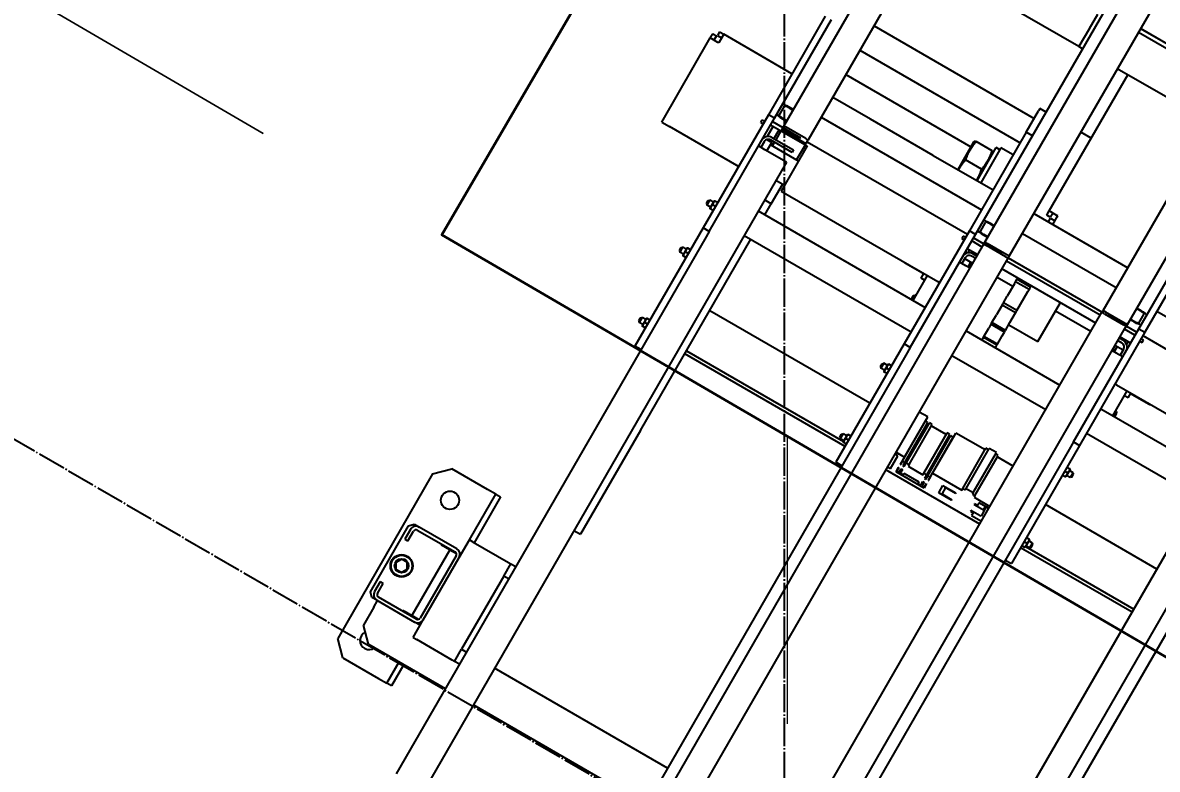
# Model space of a CAD drawing. Header units: millimetres. Extents: x -383313 to -161684, y -117025 to 99224.
# Drawn here: x -355555 to -354749, y -15055 to -14524 of the extents above; entities that cross this region are included whole.
import ezdxf

# ---------------------------------------------------------------- set-up
doc = ezdxf.new("R2010")
doc.units = ezdxf.units.MM
doc.header["$MEASUREMENT"] = 0
doc.linetypes.add('PS-GOST2.303 5', pattern=[24, 20, -1.5, 1, -1.5])
doc.layers.get('Defpoints').update_dxf_attribs({"color": 31})
for name, color, linetype in [('001__КОНСТРУКТИВ__размеры внутр.', 7, 'Continuous'), ('PDF_Geometry', 7, 'Continuous'), ('PS_Оси', 5, 'PS-GOST2.303 5'), ('PV-B8D', 7, 'Continuous')]:
    doc.layers.add(name, color=color, linetype=linetype)
doc.styles.add('PSTUDIO', font='arial.ttf')
doc.dimstyles.new('PS_TICK', dxfattribs={"dimscale": 100, "dimtxt": 2.5, "dimasz": 1, "dimexe": 2, "dimexo": 2, "dimgap": 1, "dimtad": 1, "dimdec": 0, "dimzin": 0, "dimdsep": 46, "dimtxsty": 'PSTUDIO', "dimblk": 'ARCHTICK', "dimcen": 2, "dimdle": 1.5, "dimse1": 1, "dimse2": 1, "dimadec": 0, "dimazin": 0, "dimtfac": 1, "dimtdec": 0, "dimtix": 1, "dimtmove": 1, "dimatfit": 3, "dimldrblk": 'ARCHTICK', "dimfxl": 1, "dimtolj": 1, "dimtzin": 0, "dimarcsym": 0})

# ---------------------------------------------------------------- blocks, each defined once
blk = doc.blocks.new('_ArchTick')
at = {"color": 0, "linetype": 'ByBlock', "const_width": 0.15}
blk.add_lwpolyline([(-0.5, -0.5), (0.5, 0.5)], dxfattribs=at)
blk = doc.blocks.new('*D264')
at = {"layer": '001__КОНСТРУКТИВ__размеры внутр.', "color": 0, "lineweight": -2, "ltscale": 100, "transparency": 16777216}
blk.add_arc((-340355.05, -23582.1), 2419.22, 151.49301, 180, dxfattribs=at)
at = {"layer": 'Defpoints', "color": 0, "ltscale": 100, "transparency": 16777216}
for p in [(-360678.78, -12544), (-342718.67, -22298.38), (-342642.4, -22794.29), (-343474.23, -23582.1), (-340514.06, -23582.1)]:
    blk.add_point(p, dxfattribs=at)
at = {"layer": '001__КОНСТРУКТИВ__размеры внутр.', "color": 0, "lineweight": -2, "ltscale": 100, "transparency": 16777216, "xscale": 100, "yscale": 100, "zscale": 100}
for p, rotation in [((-342480.96, -22427.49), 61.49301017023286), ((-342774.27, -23582.1), 269.9999999999997)]:
    blk.add_blockref('_ArchTick', p, dxfattribs=dict(at, rotation=rotation))
at = {"layer": '001__КОНСТРУКТИВ__размеры внутр.', "color": 0, "lineweight": 0, "ltscale": 100, "transparency": 16777216, "insert": (-342920.43, -22930.41), "char_height": 250, "attachment_point": 5, "rotation": 75.74651, "style": 'PSTUDIO'}
blk.add_mtext('\\A1;29°', dxfattribs=at)
blk = doc.blocks.new('*D276')
at = {"layer": '001__КОНСТРУКТИВ__размеры внутр.', "color": 0, "lineweight": -2, "ltscale": 100, "transparency": 16777216}
blk.add_line((-349966.1, -1951.2), (-357994.8, -15739.43), dxfattribs=at)
at = {"layer": 'Defpoints', "color": 0, "ltscale": 100, "transparency": 16777216}
for p in [(-349288.38, -2519.4), (-357919.32, -15609.8), (-357166.13, -16048.38)]:
    blk.add_point(p, dxfattribs=at)
at = {"layer": '001__КОНСТРУКТИВ__размеры внутр.', "color": 0, "lineweight": -2, "ltscale": 100, "transparency": 16777216, "xscale": 100, "yscale": 100, "zscale": 100}
for p, rotation in [((-350041.58, -2080.82), 59.78831573303923), ((-357919.32, -15609.8), 239.7883157330392)]:
    blk.add_blockref('_ArchTick', p, dxfattribs=dict(at, rotation=rotation))
at = {"layer": '001__КОНСТРУКТИВ__размеры внутр.', "color": 0, "ltscale": 100, "transparency": 16777216, "insert": (-354177.17, -8730.76), "char_height": 250, "attachment_point": 5, "rotation": 59.78832, "style": 'PSTUDIO'}
blk.add_mtext('\\A1;15655', dxfattribs=at)
blk = doc.blocks.new('A$Cf5759c35')
at = {"layer": 'PDF_Geometry', "color": 8, "lineweight": 35}
blk.add_lwpolyline([(4212, 5317.07), (7670.63, 3302), (6663.1, 1574.8), (3204.46, 3589.87)], close=True, dxfattribs=at)
at = {"layer": 'PDF_Geometry', "color": 8, "lineweight": 13}
blk.add_lwpolyline([(2213.86, 4165.6), (3077.46, 3661.83)], close=True, dxfattribs=at)
blk.add_lwpolyline([(3450, 3445.93), (3450, 3242.73)], dxfattribs=at)
blk = doc.blocks.new('*U203')
at = {"layer": 'PV-B8D'}
for p, q in [((1511.48, 2278.97), (1521.48, 2288.97)), ((1656.48, 2288.97), (1521.48, 2288.97)), ((1558.98, 2282.47), (1561.98, 2285.47)), ((1558.98, 2278.47), (1558.98, 2282.47)), ((1561.98, 2285.47), (1615.98, 2285.47)), ((1571.48, 2282.97), (1563.48, 2282.97)), ((1571.48, 2280.47), (1571.48, 2282.97)), ((1614.48, 2282.97), (1606.48, 2282.97)), ((1606.48, 2282.97), (1606.48, 2280.47)), ((1615.98, 2285.47), (1618.98, 2282.47)), ((1618.98, 2282.47), (1618.98, 2278.47)), ((1656.48, 2288.97), (1666.48, 2278.97)), ((1511.48, 2278.97), (1511.48, 2249.67)), ((1528.98, 2267.97), (1538.98, 2277.97)), ((1553.68, 2277.97), (1538.98, 2277.97)), ((1553.68, 2277.97), (1558.98, 2277.97)), ((1558.98, 2278.47), (1558.98, 2247.47)), ((1561.48, 2247.47), (1561.48, 2278.47)), ((1563.48, 2280.47), (1571.48, 2280.47)), ((1606.48, 2280.47), (1614.48, 2280.47)), ((1616.48, 2278.47), (1616.48, 2247.47)), ((1618.98, 2247.47), (1618.98, 2278.47)), ((1666.48, 2249.67), (1666.48, 2278.97)), ((1528.98, 2267.97), (1528.98, 2204.97)), ((1954.34, 2272.97), (2023.34, 2272.97)), ((1954.34, 2272.97), (1954.34, 2266.67)), ((1954.34, 2211.27), (1954.34, 2266.67)), ((2026.84, 2272.97), (2023.34, 2272.97)), ((2023.34, 2266.67), (2023.34, 2272.97)), ((2026.84, 2269.97), (2023.34, 2269.97)), ((2023.34, 2265.97), (2023.34, 2266.67)), ((2024.04, 2265.97), (2023.34, 2265.97)), ((2030.34, 2265.97), (2024.04, 2265.97)), ((2026.84, 2272.97), (2026.84, 2269.97)), ((2030.34, 2269.47), (2027.34, 2269.47)), ((2027.34, 2269.47), (2027.34, 2265.97)), ((2030.34, 2269.47), (2030.34, 2265.97)), ((2030.34, 2234.54), (2030.34, 2265.97)), ((1561.98, 2258.47), (1561.48, 2258.47)), ((1561.98, 2258.17), (1561.98, 2258.47)), ((1561.98, 2258.17), (1561.98, 2251.47)), ((1615.98, 2258.47), (1615.98, 2258.17)), ((1616.48, 2258.47), (1615.98, 2258.47)), ((1615.98, 2251.47), (1615.98, 2258.17)), ((1615.98, 2251.47), (1561.98, 2251.47)), ((1561.98, 2246.15), (1561.98, 2251.47)), ((1615.98, 2251.47), (1615.98, 2246.15)), ((1511.48, 2249.67), (1511.48, 2242.97)), ((1511.48, 2238.97), (1511.48, 2242.97)), ((1511.48, 2242.97), (1528.98, 2242.97)), ((1548.98, 2242.97), (1548.98, 2239.84)), ((1548.98, 2242.97), (1563.48, 2242.97)), ((1558.98, 2242.97), (1558.98, 2247.47)), ((1614.48, 2245.47), (1563.48, 2245.47)), ((1563.48, 2242.97), (1614.48, 2242.97)), ((1614.48, 2242.97), (1628.98, 2242.97)), ((1628.98, 2239.84), (1628.98, 2242.97)), ((1628.98, 2242.97), (1666.48, 2242.97)), ((1666.48, 2242.97), (1666.48, 2249.67)), ((1666.48, 2242.97), (1666.48, 2238.97)), ((1528.98, 2238.97), (1511.48, 2238.97)), ((1548.98, 2210.93), (1548.98, 2239.84)), ((1628.98, 2239.84), (1628.98, 2210.93)), ((1666.48, 2238.97), (1628.98, 2238.97)), ((2030.34, 2209.97), (2030.34, 2234.54)), ((1548.98, 2208.97), (1548.98, 2210.93)), ((1628.98, 2210.93), (1628.98, 2208.97)), ((1903.98, 2209.97), (1806.98, 2209.97)), ((1806.98, 2204.97), (1806.98, 2209.97)), ((1822.14, 2212.67), (1821.9, 2212.53)), ((1821.9, 2209.97), (1821.9, 2212.24)), ((1828.06, 2212.67), (1822.14, 2212.67)), ((1823.9, 2216.47), (1823.1, 2215.67)), ((1827.1, 2215.67), (1823.1, 2215.67)), ((1823.1, 2212.67), (1823.1, 2215.67)), ((1823.9, 2216.47), (1826.3, 2216.47)), ((1825.1, 2209.97), (1825.1, 2212.24)), ((1826.3, 2216.47), (1827.1, 2215.67)), ((1827.1, 2212.67), (1827.1, 2215.67)), ((1828.06, 2212.67), (1828.3, 2212.53)), ((1828.3, 2209.97), (1828.3, 2212.24)), ((1879.89, 2212.67), (1879.65, 2212.53)), ((1879.65, 2209.97), (1879.65, 2212.24)), ((1885.81, 2212.67), (1879.89, 2212.67)), ((1881.65, 2216.47), (1880.85, 2215.67)), ((1884.85, 2215.67), (1880.85, 2215.67)), ((1880.85, 2212.67), (1880.85, 2215.67)), ((1881.65, 2216.47), (1884.05, 2216.47)), ((1882.85, 2209.97), (1882.85, 2212.24)), ((1884.05, 2216.47), (1884.85, 2215.67)), ((1884.85, 2212.67), (1884.85, 2215.67)), ((1885.81, 2212.67), (1886.05, 2212.53)), ((1886.05, 2209.97), (1886.05, 2212.24)), ((1996.76, 2209.97), (1903.98, 2209.97)), ((1903.98, 2204.97), (1903.98, 2209.97)), ((1918.47, 2212.67), (1918.23, 2212.53)), ((1918.23, 2209.97), (1918.23, 2212.24)), ((1924.39, 2212.67), (1918.47, 2212.67)), ((1920.23, 2216.47), (1919.43, 2215.67)), ((1923.43, 2215.67), (1919.43, 2215.67)), ((1919.43, 2212.67), (1919.43, 2215.67)), ((1920.23, 2216.47), (1922.63, 2216.47)), ((1921.43, 2209.97), (1921.43, 2212.24)), ((1922.63, 2216.47), (1923.43, 2215.67)), ((1923.43, 2212.67), (1923.43, 2215.67)), ((1924.39, 2212.67), (1924.63, 2212.53)), ((1924.63, 2209.97), (1924.63, 2212.24)), ((1954.34, 2209.97), (1954.34, 2211.27)), ((1989.34, 2211.97), (1991.34, 2211.97)), ((1989.34, 2211.97), (1989.34, 2211.27)), ((1989.34, 2211.27), (1989.34, 2209.97)), ((1991.34, 2211.97), (1991.34, 2209.97)), ((2077.65, 2209.97), (1996.76, 2209.97)), ((1996.76, 2204.97), (1996.76, 2209.97)), ((1897.68, 2204.97), (1458.98, 2204.97)), ((1548.98, 2204.97), (1548.98, 2208.97)), ((1548.98, 2208.97), (1558.98, 2208.97)), ((1618.98, 2208.97), (1558.98, 2208.97)), ((1558.98, 2208.97), (1558.98, 2204.97)), ((1618.98, 2208.97), (1628.98, 2208.97)), ((1618.98, 2204.97), (1618.98, 2208.97)), ((1628.98, 2208.97), (1628.98, 2204.97)), ((1903.98, 2204.97), (1897.68, 2204.97)), ((1903.98, 2204.97), (1996.76, 2204.97)), ((1973.98, 2199.67), (1973.98, 2204.97)), ((1978.68, 2202.97), (1973.98, 2202.97)), ((1980.98, 2202.04), (1980.98, 2197.97)), ((1991.34, 2202.97), (1982.83, 2202.97)), ((1991.34, 2204.97), (1991.34, 2174.97)), ((1993.98, 2204.97), (1993.98, 2196.52)), ((1996.76, 2204.97), (2077.65, 2204.97)), ((2000.22, 2202.97), (2007.74, 2202.97)), ((1973.98, 2181.97), (1973.98, 2199.67)), ((1973.98, 2197.97), (1980.98, 2197.97)), ((1978.98, 2174.97), (1978.98, 2197.97)), ((1981.98, 2196.47), (1978.98, 2196.47)), ((1980.98, 2197.97), (1981.98, 2197.97)), ((1981.98, 2181.97), (1981.98, 2199.67)), ((1983.98, 2199.67), (1983.98, 2181.97)), ((1983.98, 2197.97), (1991.34, 2197.97)), ((1991.34, 2196.47), (1983.98, 2196.47)), ((1992.31, 2194.52), (1992.31, 2178.47)), ((1993.64, 2196.52), (1992.69, 2196.52)), ((1994.02, 2196.52), (1993.64, 2196.52)), ((1993.64, 2181.97), (1993.64, 2196.52)), ((1994.02, 2196.52), (1994.02, 2181.97)), ((1994.98, 2196.52), (1994.02, 2196.52)), ((2841.14, 2196.52), (1994.98, 2196.52)), ((1995.36, 2178.47), (1995.36, 2194.52)), ((1999.21, 2199.67), (1999.21, 2196.52)), ((1999.59, 2196.52), (1999.59, 2199.67)), ((2008.37, 2199.67), (2008.37, 2196.52)), ((2008.75, 2196.52), (2008.75, 2199.67)), ((1973.98, 2181.97), (1373.98, 2181.97)), ((1528.98, 2181.97), (1528.98, 2039.97)), ((1558.98, 2039.97), (1558.98, 2181.97)), ((1671.98, 2181.97), (1671.98, 2176.47)), ((1913.98, 2181.97), (1913.98, 2044.97)), ((1933.98, 2181.97), (1933.98, 2044.97)), ((1942.98, 2176.47), (1942.98, 2181.97)), ((1958.98, 2174.97), (1958.98, 2181.97)), ((1983.98, 2181.97), (1981.98, 2181.97)), ((1994.02, 2181.97), (1993.64, 2181.97)), ((1756.98, 2176.47), (1671.98, 2176.47)), ((1756.98, 2176.47), (1913.98, 2176.47)), ((1819.97, 2044.97), (1819.97, 2176.47)), ((1822.47, 2176.47), (1822.47, 2047.67)), ((1855.38, 2044.97), (1855.38, 2176.47)), ((1933.98, 2176.47), (1942.98, 2176.47)), ((1942.98, 2176.47), (1958.98, 2176.47)), ((1991.34, 2174.97), (1954.34, 2174.97)), ((1954.34, 2174.97), (1954.34, 2046.27)), ((1978.98, 2176.47), (1991.34, 2176.47)), ((1992.69, 2176.47), (1994.98, 2176.47)), ((1993.98, 2176.47), (1993.98, 2044.97)), ((2840.55, 2176.47), (1994.98, 2176.47)), ((2013.98, 2176.47), (2013.98, 2044.97)), ((2030.34, 2145.53), (2030.34, 2176.47)), ((2048.98, 2176.47), (2048.98, 2073.97)), ((2068.98, 2176.47), (2068.98, 2044.97)), ((2088.98, 2176.47), (2088.98, 2044.97)), ((2148.99, 2042.97), (2148.99, 2176.47)), ((2030.34, 2093.97), (2030.34, 2145.53)), ((2030.34, 2093.97), (2030.34, 2044.97)), ((1954.34, 2073.55), (1953.98, 2073.42)), ((1953.98, 2059.36), (1953.98, 2072.58)), ((2052.48, 2073.97), (2030.34, 2073.97)), ((2038.98, 2059.36), (2038.98, 2072.58)), ((2052.48, 2073.97), (2053.98, 2073.42)), ((2053.98, 2059.36), (2053.98, 2072.58)), ((1934.66, 2056.47), (1933.98, 2055.79)), ((1934.66, 2056.47), (1937.06, 2056.47)), ((1937.06, 2056.47), (1937.86, 2055.67)), ((1950.48, 2057.97), (1954.34, 2057.97)), ((1950.48, 2054.97), (1950.48, 2057.97)), ((1954.34, 2058.38), (1953.98, 2058.52)), ((2030.34, 2057.97), (2057.48, 2057.97)), ((2052.48, 2057.97), (2053.98, 2058.52)), ((2057.48, 2054.97), (2057.48, 2057.97)), ((1823.9, 2051.47), (1823.1, 2050.67)), ((1827.1, 2050.67), (1823.1, 2050.67)), ((1823.1, 2047.67), (1823.1, 2050.67)), ((1823.9, 2051.47), (1826.3, 2051.47)), ((1826.3, 2051.47), (1827.1, 2050.67)), ((1827.1, 2047.67), (1827.1, 2050.67)), ((1881.65, 2051.47), (1880.85, 2050.67)), ((1884.85, 2050.67), (1880.85, 2050.67)), ((1880.85, 2047.67), (1880.85, 2050.67)), ((1881.65, 2051.47), (1884.05, 2051.47)), ((1884.05, 2051.47), (1884.85, 2050.67)), ((1884.85, 2047.67), (1884.85, 2050.67)), ((1937.86, 2055.67), (1933.98, 2055.67)), ((1933.98, 2054.97), (1954.34, 2054.97)), ((1937.86, 2054.97), (1937.86, 2055.67)), ((2058.98, 2054.97), (2030.34, 2054.97)), ((2058.98, 2044.97), (2058.98, 2054.97)), ((1903.98, 2044.97), (1806.98, 2044.97)), ((1806.98, 2039.97), (1806.98, 2044.97)), ((1822.14, 2047.67), (1821.9, 2047.53)), ((1821.9, 2044.97), (1821.9, 2047.24)), ((1828.06, 2047.67), (1822.14, 2047.67)), ((1825.1, 2044.97), (1825.1, 2047.24)), ((1828.06, 2047.67), (1828.3, 2047.53)), ((1828.3, 2044.97), (1828.3, 2047.24)), ((1879.89, 2047.67), (1879.65, 2047.53)), ((1879.65, 2044.97), (1879.65, 2047.24)), ((1885.81, 2047.67), (1879.89, 2047.67)), ((1882.85, 2044.97), (1882.85, 2047.24)), ((1885.81, 2047.67), (1886.05, 2047.53)), ((1886.05, 2044.97), (1886.05, 2047.24)), ((1996.76, 2044.97), (1903.98, 2044.97)), ((1903.98, 2039.97), (1903.98, 2044.97)), ((1954.34, 2046.27), (1954.34, 2044.97)), ((1989.34, 2046.97), (1989.34, 2046.27)), ((1991.34, 2046.97), (1989.34, 2046.97)), ((1989.34, 2044.97), (1989.34, 2046.27)), ((1991.34, 2044.97), (1991.34, 2046.97)), ((2077.65, 2044.97), (1996.76, 2044.97)), ((1996.76, 2039.97), (1996.76, 2044.97)), ((2077.65, 2039.97), (2077.65, 2044.97)), ((2077.65, 2044.97), (2095.14, 2044.97)), ((2096.98, 2044.97), (2095.14, 2044.97)), ((2096.98, 2039.97), (2096.98, 2044.97)), ((2163.99, 2042.97), (2148.99, 2042.97)), ((2148.99, 2039.97), (2148.99, 2042.97)), ((2163.99, 2042.97), (2175.69, 2042.97)), ((1897.68, 2039.97), (1502.57, 2039.97)), ((1903.98, 2039.97), (1897.68, 2039.97)), ((1903.98, 2039.97), (1996.76, 2039.97)), ((1973.98, 2034.67), (1973.98, 2039.97)), ((1978.68, 2037.97), (1973.98, 2037.97)), ((1973.98, 2031.27), (1973.98, 2034.67)), ((1977.98, 2032.97), (1973.98, 2032.97)), ((1973.98, 2032.97), (1977.98, 2032.97)), ((1977.98, 2031.27), (1977.98, 2037.97)), ((1979.98, 2039.97), (1979.85, 2039.84)), ((1981.98, 2031.27), (1981.98, 2034.67)), ((1982.83, 2037.97), (1984.98, 2037.97)), ((1983.98, 2034.67), (1983.98, 2031.27)), ((1984.98, 2031.27), (1984.98, 2039.97)), ((1991.34, 2031.27), (1991.34, 2039.97)), ((1993.98, 2039.97), (1993.98, 2031.52)), ((1996.76, 2039.97), (2077.65, 2039.97)), ((1999.21, 2034.67), (1999.21, 2031.52)), ((1999.59, 2031.52), (1999.59, 2034.67)), ((2000.22, 2037.97), (2007.74, 2037.97)), ((2008.37, 2034.67), (2008.37, 2031.52)), ((2008.75, 2031.52), (2008.75, 2034.67)), ((2077.65, 2039.97), (2836.23, 2039.97)), ((1502.57, 2031.27), (1993.75, 2031.27)), ((1973.98, 2031.47), (1977.98, 2031.47)), ((1993.64, 2031.52), (1992.69, 2031.52)), ((1994.02, 2031.52), (1993.64, 2031.52)), ((1993.64, 2031.27), (1993.64, 2031.52)), ((1993.75, 2031.27), (1993.75, 2029.27)), ((1993.75, 2013.47), (1993.75, 2029.27)), ((1994.02, 2031.52), (1994.02, 2016.97)), ((1994.98, 2031.52), (1994.02, 2031.52)), ((2841.14, 2031.52), (1994.98, 2031.52)), ((1995.36, 2013.47), (1995.36, 2029.52)), ((1994.02, 2016.97), (1993.75, 2016.97)), ((1502.57, 2011.47), (1993.75, 2011.47)), ((1819.97, 1934.47), (1819.97, 2011.47)), ((1822.47, 2011.47), (1822.47, 2009.06)), ((1822.47, 2009.06), (1832.87, 2009.06)), ((1832.87, 2009.06), (1832.87, 2011.47)), ((1834.62, 2011.47), (1834.62, 2004.56)), ((1867.53, 2004.56), (1867.53, 2011.47)), ((1913.98, 2011.47), (1913.98, 1934.47)), ((1933.98, 2011.47), (1933.98, 1934.47)), ((1977.98, 1998.52), (1977.98, 2011.47)), ((1984.98, 1934.47), (1984.98, 2011.47)), ((1991.34, 1934.47), (1991.34, 2011.47)), ((1993.75, 2013.47), (1993.75, 2011.47)), ((1993.75, 2011.47), (1994.98, 2011.47)), ((1993.98, 2011.47), (1993.98, 1934.47)), ((2841.14, 2011.47), (1994.98, 2011.47)), ((2013.98, 2011.47), (2013.98, 1934.47)), ((2030.34, 2011.47), (2030.34, 1967.4)), ((2096.98, 2002.97), (2096.98, 2011.47)), ((2148.99, 1934.47), (2148.99, 2011.47)), ((2178.99, 2011.47), (2178.99, 1934.47)), ((2181.99, 1934.47), (2181.99, 2011.47)), ((2182.1, 2011.47), (2182.1, 1934.47)), ((1822.47, 1981.56), (1822.47, 2004.56)), ((1822.47, 2004.56), (1826.07, 2004.56)), ((1823.07, 2001.46), (1823.07, 1999.16)), ((1826.07, 2001.46), (1823.07, 2001.46)), ((1823.35, 2004.46), (1823.35, 2002.46)), ((1826.07, 2004.46), (1823.35, 2004.46)), ((1823.35, 2002.46), (1826.07, 2002.46)), ((1826.07, 2004.56), (1826.07, 2004.46)), ((1826.07, 2002.46), (1826.07, 2001.46)), ((1834.62, 2004.56), (1828.57, 2004.56)), ((1828.57, 2004.56), (1828.57, 2004.46)), ((1828.57, 2004.46), (1831.3, 2004.46)), ((1831.3, 2002.46), (1828.57, 2002.46)), ((1828.57, 2002.46), (1828.57, 2001.46)), ((1828.57, 2001.46), (1831.57, 2001.46)), ((1831.3, 2004.46), (1864.21, 2004.46)), ((1831.3, 2004.46), (1831.3, 2002.46)), ((1831.3, 2002.46), (1864.21, 2002.46)), ((1831.57, 2001.46), (1864.48, 2001.46)), ((1831.57, 2001.46), (1831.57, 1999.16)), ((1834.62, 2004.56), (1867.53, 2004.56)), ((1861.48, 2004.46), (1861.48, 2004.56)), ((1861.48, 2001.46), (1861.48, 2002.46)), ((1864.21, 2002.46), (1864.21, 2004.46)), ((1864.48, 1999.16), (1864.48, 2001.46)), ((2033.84, 2002.97), (2037.34, 2002.97)), ((2033.84, 1999.97), (2033.84, 2002.97)), ((2033.84, 1999.97), (2037.34, 1999.97)), ((2037.34, 1996.67), (2037.34, 2002.97)), ((2037.34, 2002.97), (2148.99, 2002.97)), ((2181.99, 2002.97), (2182.1, 2002.97)), ((2182.1, 2000.52), (2181.99, 2000.52)), ((1823.07, 1999.16), (1824.37, 1999.16)), ((1824.37, 1999.16), (1824.37, 1986.96)), ((1831.57, 1999.16), (1830.27, 1999.16)), ((1830.27, 1999.16), (1830.27, 1986.96)), ((1831.57, 1999.16), (1864.48, 1999.16)), ((1863.18, 1986.96), (1863.18, 1999.16)), ((1933.98, 1998.52), (1936.13, 1998.52)), ((1936.13, 1987.42), (1936.13, 1998.52)), ((1936.13, 1998.52), (1936.54, 1998.52)), ((1936.54, 1998.52), (1936.97, 1998.52)), ((1936.97, 1987.42), (1936.97, 1998.52)), ((1936.97, 1998.52), (1943.8, 1998.52)), ((1946.94, 1998.52), (1943.8, 1998.52)), ((1946.94, 1987.42), (1946.94, 1998.52)), ((1946.94, 1998.52), (1947.64, 1998.52)), ((1947.64, 1998.52), (1948.35, 1998.52)), ((1948.35, 1987.42), (1948.35, 1998.52)), ((1948.35, 1998.52), (1954.77, 1998.52)), ((1962.73, 1998.52), (1954.77, 1998.52)), ((1962.73, 1987.42), (1962.73, 1998.52)), ((1962.73, 1998.52), (1963.65, 1998.52)), ((1963.65, 1998.52), (1964.57, 1998.52)), ((1964.57, 1987.42), (1964.57, 1998.52)), ((1964.57, 1998.52), (1969.88, 1998.52)), ((1980.25, 1998.52), (1969.88, 1998.52)), ((1980.25, 1998.52), (1981.81, 1998.52)), ((1981.81, 1987.42), (1981.81, 1998.52)), ((1981.81, 1998.52), (1982.84, 1998.52)), ((1982.84, 1998.52), (1983.87, 1998.52)), ((1983.87, 1987.42), (1983.87, 1998.52)), ((1983.87, 1998.52), (1984.98, 1998.52)), ((2030.34, 1999.47), (2033.34, 1999.47)), ((2030.34, 1995.97), (2036.64, 1995.97)), ((2030.34, 1995.97), (2030.34, 1934.47)), ((2033.34, 1999.47), (2033.34, 1995.97)), ((2036.64, 1995.97), (2037.34, 1995.97)), ((2037.34, 1995.97), (2037.34, 1996.67)), ((1823.07, 1986.96), (1823.07, 1984.66)), ((1824.37, 1986.96), (1823.07, 1986.96)), ((1823.07, 1984.66), (1826.07, 1984.66)), ((1823.35, 1983.66), (1823.35, 1981.66)), ((1826.07, 1983.66), (1823.35, 1983.66)), ((1826.07, 1984.66), (1826.07, 1983.66)), ((1831.57, 1984.66), (1828.57, 1984.66)), ((1828.57, 1984.66), (1828.57, 1983.66)), ((1828.57, 1983.66), (1831.3, 1983.66)), ((1830.27, 1986.96), (1831.57, 1986.96)), ((1831.3, 1983.66), (1864.21, 1983.66)), ((1831.3, 1983.66), (1831.3, 1981.66)), ((1831.57, 1986.96), (1864.48, 1986.96)), ((1831.57, 1986.96), (1831.57, 1984.66)), ((1831.57, 1984.66), (1864.48, 1984.66)), ((1861.48, 1983.66), (1861.48, 1984.66)), ((1864.21, 1981.66), (1864.21, 1983.66)), ((1864.48, 1984.66), (1864.48, 1986.96)), ((1933.98, 1987.42), (1936.13, 1987.42)), ((1936.13, 1987.42), (1936.54, 1987.42)), ((1936.54, 1987.42), (1936.97, 1987.42)), ((1936.97, 1987.42), (1943.8, 1987.42)), ((1943.8, 1987.42), (1946.94, 1987.42)), ((1946.94, 1987.42), (1947.64, 1987.42)), ((1947.64, 1987.42), (1948.35, 1987.42)), ((1948.35, 1987.42), (1954.77, 1987.42)), ((1952.98, 1987.42), (1952.98, 1963.52)), ((1954.77, 1987.42), (1962.73, 1987.42)), ((1962.73, 1987.42), (1963.65, 1987.42)), ((1963.65, 1987.42), (1964.57, 1987.42)), ((1964.57, 1987.42), (1969.88, 1987.42)), ((1969.88, 1987.42), (1980.25, 1987.42)), ((1980.25, 1987.42), (1981.81, 1987.42)), ((1981.81, 1987.42), (1982.84, 1987.42)), ((1982.84, 1987.42), (1983.87, 1987.42)), ((1983.87, 1987.42), (1984.98, 1987.42)), ((1826.07, 1981.56), (1822.47, 1981.56)), ((1823.35, 1981.66), (1826.07, 1981.66)), ((1826.07, 1981.66), (1826.07, 1981.56)), ((1831.3, 1981.66), (1828.57, 1981.66)), ((1828.57, 1981.66), (1828.57, 1981.56)), ((1828.57, 1981.56), (1834.62, 1981.56)), ((1831.3, 1981.66), (1864.21, 1981.66)), ((1834.62, 1981.56), (1867.53, 1981.56)), ((1834.62, 1981.56), (1834.62, 1957.56)), ((1861.48, 1981.56), (1861.48, 1981.66)), ((1867.53, 1957.56), (1867.53, 1981.56)), ((1824.67, 1970.76), (1830.67, 1970.76)), ((1824.67, 1960.31), (1824.67, 1970.76)), ((1825.47, 1968.56), (1825.17, 1967.96)), ((1825.17, 1967.96), (1825.17, 1960.31)), ((1829.87, 1968.56), (1825.47, 1968.56)), ((1829.87, 1968.56), (1830.67, 1968.56)), ((1830.17, 1967.96), (1829.87, 1968.56)), ((1830.17, 1960.31), (1830.17, 1967.96)), ((1830.17, 1967.96), (1830.67, 1967.96)), ((1830.67, 1970.76), (1830.67, 1960.31)), ((1825.17, 1960.31), (1824.67, 1960.31)), ((1830.67, 1960.31), (1830.17, 1960.31)), ((1952.98, 1963.52), (1984.98, 1963.52)), ((1977.98, 1934.47), (1977.98, 1963.52)), ((2030.34, 1967.4), (2030.34, 1934.47)), ((1834.62, 1957.56), (1835.97, 1957.56)), ((1835.97, 1957.56), (1868.88, 1957.56)), ((1835.97, 1957.56), (1835.97, 1955.46)), ((1835.97, 1955.46), (1837.07, 1955.46)), ((1837.07, 1955.46), (1869.98, 1955.46)), ((1837.07, 1955.46), (1837.07, 1949.66)), ((1868.88, 1955.46), (1868.88, 1957.56)), ((1869.98, 1949.66), (1869.98, 1955.46)), ((1825.17, 1944.81), (1824.67, 1944.81)), ((1824.67, 1944.81), (1824.67, 1942.56)), ((1825.17, 1937.16), (1825.17, 1944.81)), ((1830.67, 1944.81), (1830.17, 1944.81)), ((1830.17, 1944.81), (1830.17, 1937.16)), ((1830.67, 1942.56), (1830.67, 1944.81)), ((1835.97, 1947.56), (1834.62, 1947.56)), ((1834.62, 1947.56), (1834.62, 1934.47)), ((1837.07, 1949.66), (1835.97, 1949.66)), ((1835.97, 1949.66), (1835.97, 1947.56)), ((1835.97, 1947.56), (1868.88, 1947.56)), ((1837.07, 1949.66), (1869.98, 1949.66)), ((1867.53, 1934.47), (1867.53, 1947.56)), ((1868.88, 1947.56), (1868.88, 1949.66)), ((1824.67, 1942.56), (1822.47, 1942.56)), ((1822.47, 1942.56), (1822.47, 1934.47)), ((1824.67, 1942.56), (1825.17, 1942.56)), ((1825.47, 1936.56), (1825.17, 1937.16)), ((1829.87, 1936.56), (1825.47, 1936.56)), ((1830.17, 1937.16), (1829.87, 1936.56)), ((1829.87, 1936.56), (1832.87, 1936.56)), ((1830.17, 1937.16), (1832.87, 1937.16)), ((1832.87, 1942.56), (1830.67, 1942.56)), ((1832.87, 1934.47), (1832.87, 1942.56)), ((1502.57, 1934.47), (1993.75, 1934.47)), ((1993.75, 1932.47), (1993.75, 1934.47)), ((1993.75, 1934.47), (1994.98, 1934.47)), ((1993.75, 1932.47), (1993.75, 1916.67)), ((1994.02, 1928.97), (1993.75, 1928.97)), ((1994.02, 1914.42), (1994.02, 1928.97)), ((2841.14, 1934.47), (1994.98, 1934.47)), ((1995.36, 1932.47), (1995.36, 1916.42)), ((1502.57, 1914.67), (1993.75, 1914.67)), ((1973.98, 1914.67), (1973.98, 1911.27)), ((1973.98, 1914.47), (1977.98, 1914.47)), ((1977.98, 1912.97), (1973.98, 1912.97)), ((1973.98, 1912.97), (1977.98, 1912.97)), ((1973.98, 1911.27), (1973.98, 1905.97)), ((1977.98, 1907.97), (1977.98, 1914.67)), ((1981.98, 1914.67), (1981.98, 1911.27)), ((1983.98, 1911.27), (1983.98, 1914.67)), ((1984.98, 1905.97), (1984.98, 1914.67)), ((1991.34, 1905.97), (1991.34, 1914.67)), ((1993.64, 1914.42), (1992.69, 1914.42)), ((1993.64, 1914.67), (1993.64, 1914.42)), ((1994.02, 1914.42), (1993.64, 1914.42)), ((1993.75, 1914.67), (1993.75, 1916.67)), ((1993.98, 1914.42), (1993.98, 1905.97)), ((1994.98, 1914.42), (1994.02, 1914.42)), ((2841.14, 1914.42), (1994.98, 1914.42)), ((1999.21, 1911.27), (1999.21, 1914.42)), ((1999.59, 1914.42), (1999.59, 1911.27)), ((2008.37, 1911.27), (2008.37, 1914.42)), ((2008.75, 1914.42), (2008.75, 1911.27)), ((1897.68, 1905.97), (1502.57, 1905.97)), ((1806.98, 1905.97), (1806.98, 1900.97)), ((1903.98, 1905.97), (1897.68, 1905.97)), ((1903.98, 1905.97), (1996.76, 1905.97)), ((1903.98, 1905.97), (1903.98, 1900.97)), ((1978.68, 1907.97), (1973.98, 1907.97)), ((1979.98, 1905.97), (1979.85, 1906.1)), ((1984.98, 1907.97), (1982.83, 1907.97)), ((1996.76, 1905.97), (1996.76, 1900.97)), ((1996.76, 1905.97), (2077.65, 1905.97)), ((2000.22, 1907.97), (2007.74, 1907.97)), ((1903.98, 1900.97), (1806.98, 1900.97)), ((1819.97, 1809.47), (1819.97, 1900.97)), ((1821.9, 1900.97), (1821.9, 1898.69)), ((1822.14, 1898.27), (1821.9, 1898.41)), ((1828.06, 1898.27), (1822.14, 1898.27)), ((1822.47, 1898.27), (1822.47, 1809.47)), ((1823.1, 1895.27), (1823.1, 1898.27)), ((1827.1, 1895.27), (1823.1, 1895.27)), ((1823.9, 1894.47), (1823.1, 1895.27)), ((1825.1, 1900.97), (1825.1, 1898.69)), ((1826.3, 1894.47), (1827.1, 1895.27)), ((1827.1, 1895.27), (1827.1, 1898.27)), ((1828.06, 1898.27), (1828.3, 1898.41)), ((1828.3, 1900.97), (1828.3, 1898.69)), ((1855.38, 1809.47), (1855.38, 1900.97)), ((1879.65, 1900.97), (1879.65, 1898.69)), ((1879.89, 1898.27), (1879.65, 1898.41)), ((1885.81, 1898.27), (1879.89, 1898.27)), ((1880.85, 1895.27), (1880.85, 1898.27)), ((1884.85, 1895.27), (1880.85, 1895.27)), ((1881.65, 1894.47), (1880.85, 1895.27)), ((1882.85, 1900.97), (1882.85, 1898.69)), ((1884.05, 1894.47), (1884.85, 1895.27)), ((1884.85, 1895.27), (1884.85, 1898.27)), ((1885.81, 1898.27), (1886.05, 1898.41)), ((1886.05, 1900.97), (1886.05, 1898.69)), ((1996.76, 1900.97), (1903.98, 1900.97)), ((1913.98, 1900.97), (1913.98, 1809.47)), ((1933.98, 1900.97), (1933.98, 1809.47)), ((1954.34, 1900.97), (1954.34, 1899.67)), ((1954.34, 1899.67), (1954.34, 1810.97)), ((1989.34, 1899.67), (1989.34, 1900.97)), ((1989.34, 1898.97), (1989.34, 1899.67)), ((1989.34, 1898.97), (1991.34, 1898.97)), ((1991.34, 1898.97), (1991.34, 1900.97)), ((1993.98, 1900.97), (1993.98, 1809.47)), ((2077.65, 1900.97), (1996.76, 1900.97)), ((2013.98, 1900.97), (2013.98, 1809.47)), ((1823.9, 1894.47), (1826.3, 1894.47)), ((1881.65, 1894.47), (1884.05, 1894.47)), ((1933.98, 1890.97), (1954.34, 1890.97)), ((1937.86, 1890.27), (1933.98, 1890.27)), ((1934.66, 1889.47), (1933.98, 1890.15)), ((1934.66, 1889.47), (1937.06, 1889.47)), ((1937.06, 1889.47), (1937.86, 1890.27)), ((1937.86, 1890.27), (1937.86, 1890.97)), ((1950.48, 1887.97), (1950.48, 1890.97)), ((1950.48, 1887.97), (1954.34, 1887.97)), ((1954.34, 1887.55), (1953.98, 1887.42)), ((1953.98, 1886.58), (1953.98, 1873.36)), ((1954.34, 1872.38), (1953.98, 1872.52)), ((1360.57, 1809.47), (1993.75, 1809.47)), ((1313.75, 1789.67), (1993.75, 1789.67)), ((1897.68, 1780.97), (1458.98, 1780.97))]:
    blk.add_line(p, q, dxfattribs=at)
for centre, radius in [((1588.98, 2275.47), 8), ((1588.98, 2275.47), 7.5), ((1588.98, 2275.47), 5), ((1646.48, 2268.97), 6.5)]:
    blk.add_circle(centre, radius, dxfattribs=at)
for centre, radius, start, end in [((1563.48, 2278.47), 4.5, 90, 180), ((1614.48, 2278.47), 4.5, 0, 90), ((1531.48, 2268.97), 6.5, 54.39144, 247.38014), ((1563.48, 2278.47), 2, 90, 180), ((1614.48, 2278.47), 2, 0, 90), ((1563.48, 2247.47), 4.5, 180, 270), ((1563.48, 2247.47), 2, 180, 270), ((1614.48, 2247.47), 4.5, -90, 0), ((1614.48, 2247.47), 2, 270, 0), ((1978.68, 2199.67), 5.3, 360, 90), ((1978.68, 2199.67), 3.3, 360, 90), ((1978.68, 2034.67), 5.3, 360, 90), ((1978.68, 2034.67), 3.3, 360, 90), ((1978.68, 1911.27), 5.3, -90, 0), ((1978.68, 1911.27), 3.3, -90, 0)]:
    blk.add_arc(centre, radius, start, end, dxfattribs=at)
for centre, major_axis, start_param, end_param in [((2000.22, 2199.67), (0, 5.3), 0, 1.570796), ((2000.22, 2199.67), (0, 3.3), 0, 1.570796), ((2007.74, 2199.67), (0, 5.3), -1.570796, 0), ((2007.74, 2199.67), (0, 3.3), -1.570796, 0), ((1992.69, 2194.52), (0, 2), 0, 1.570796), ((1994.98, 2194.52), (0, 2), -1.570796, 0), ((1992.69, 2178.47), (0, -2), -1.570796, 0), ((1994.98, 2178.47), (0, -2), 0, 1.570796), ((2000.22, 2034.67), (0, 5.3), 0, 1.570796), ((2000.22, 2034.67), (0, 3.3), 0, 1.570796), ((2007.74, 2034.67), (0, 5.3), -1.570796, 0), ((2007.74, 2034.67), (0, 3.3), -1.570796, 0), ((1992.69, 2029.52), (0, 2), 0, 0.505361), ((1994.98, 2029.52), (0, 2), -1.570796, 0), ((1994.98, 2013.47), (0, -2), 0, 1.570796)]:
    blk.add_ellipse(centre, major_axis=major_axis, ratio=0.190809, start_param=start_param, end_param=end_param, dxfattribs=at)
at = {"layer": 'PV-B8D', "extrusion": (0, 0, -1)}
for centre, major_axis, start_param, end_param in [((1994.98, 1932.47), (0, 2), 0, 1.570796), ((1992.69, 1916.42), (0, -2), 0, 0.505361), ((1994.98, 1916.42), (0, -2), -1.570796, 0), ((2000.22, 1911.27), (0, -5.3), 0, 1.570796), ((2000.22, 1911.27), (0, -3.3), 0, 1.570796), ((2007.74, 1911.27), (0, -5.3), -1.570796, 0), ((2007.74, 1911.27), (0, -3.3), -1.570796, 0)]:
    blk.add_ellipse(centre, major_axis=major_axis, ratio=0.190809, start_param=start_param, end_param=end_param, dxfattribs=at)
at = {"layer": 'PV-B8D'}
for points, weights in [([(1588.98, 2280.09), (1586.98, 2278.93), (1584.98, 2277.78)], [1.04422863406, 1.20577136594, 1.04422863406]), ([(1584.98, 2277.78), (1584.98, 2275.47), (1584.98, 2273.16)], [1.04422863406, 1.20577136594, 1.04422863406]), ([(1592.98, 2277.78), (1590.98, 2278.93), (1588.98, 2280.09)], [1.04422863406, 1.20577136594, 1.04422863406]), ([(1592.98, 2273.16), (1592.98, 2275.47), (1592.98, 2277.78)], [1.04422863406, 1.20577136594, 1.04422863406]), ([(1584.98, 2273.16), (1586.98, 2272.01), (1588.98, 2270.85)], [1.04422863406, 1.20577136594, 1.04422863406]), ([(1588.98, 2270.85), (1590.98, 2272.01), (1592.98, 2273.16)], [1.04422863406, 1.20577136594, 1.04422863406]), ([(1821.9, 2212.24), (1821.9, 2212.53), (1821.9, 2212.53)], [1.10447333225, 1.18990464181, 1.18990464181]), ([(1825.1, 2212.24), (1823.5, 2212.78), (1821.9, 2212.24)], [1.10447333225, 1.27533595138, 1.10447333224]), ([(1828.3, 2212.24), (1826.7, 2212.78), (1825.1, 2212.24)], [1.10447333225, 1.27533595138, 1.10447333224]), ([(1828.3, 2212.53), (1828.3, 2212.53), (1828.3, 2212.24)], [1.18990464181, 1.18990464181, 1.10447333224]), ([(1879.65, 2212.24), (1879.65, 2212.53), (1879.65, 2212.53)], [1.10447333225, 1.18990464181, 1.18990464181]), ([(1882.85, 2212.24), (1881.25, 2212.78), (1879.65, 2212.24)], [1.10447333225, 1.27533595138, 1.10447333224]), ([(1886.05, 2212.24), (1884.45, 2212.78), (1882.85, 2212.24)], [1.10447333225, 1.27533595138, 1.10447333224]), ([(1886.05, 2212.53), (1886.05, 2212.53), (1886.05, 2212.24)], [1.18990464181, 1.18990464181, 1.10447333224]), ([(1918.23, 2212.24), (1918.23, 2212.53), (1918.23, 2212.53)], [1.10447333225, 1.18990464181, 1.18990464181]), ([(1921.43, 2212.24), (1919.83, 2212.78), (1918.23, 2212.24)], [1.10447333225, 1.27533595138, 1.10447333224]), ([(1924.63, 2212.24), (1923.03, 2212.78), (1921.43, 2212.24)], [1.10447333225, 1.27533595138, 1.10447333224]), ([(1924.63, 2212.53), (1924.63, 2212.53), (1924.63, 2212.24)], [1.18990464181, 1.18990464181, 1.10447333224]), ([(1953.98, 2072.58), (1953.98, 2073.42), (1953.98, 2073.42)], [1.52444471331, 1.64236092225, 1.64236092225]), ([(1954.34, 2072.65), (1954.16, 2072.62), (1953.98, 2072.58)], [1.53416738412, 1.52941061526, 1.52444471331]), ([(2038.98, 2072.58), (2034.36, 2073.55), (2030.34, 2073.4)], [1.52444471331, 1.66161023488, 1.63921855497]), ([(2053.98, 2072.58), (2046.48, 2074.15), (2038.98, 2072.58)], [1.52444471331, 1.76027713119, 1.52444471331]), ([(2053.98, 2073.42), (2053.98, 2073.42), (2053.98, 2072.58)], [1.64236092225, 1.64236092225, 1.52444471331]), ([(1953.98, 2058.52), (1953.98, 2058.52), (1953.98, 2059.36)], [1.64236092225, 1.64236092225, 1.52444471331]), ([(1953.98, 2059.36), (1954.16, 2059.32), (1954.34, 2059.29)], [1.52444471331, 1.52941061526, 1.53416738412]), ([(2030.34, 2058.54), (2034.36, 2058.39), (2038.98, 2059.36)], [1.63921855497, 1.66161023488, 1.52444471331]), ([(2038.98, 2059.36), (2046.48, 2057.78), (2053.98, 2059.36)], [1.52444471331, 1.76027713119, 1.52444471331]), ([(2053.98, 2059.36), (2053.98, 2058.52), (2053.98, 2058.52)], [1.52444471331, 1.64236092225, 1.64236092225]), ([(1821.9, 2047.24), (1821.9, 2047.53), (1821.9, 2047.53)], [1.10447333225, 1.18990464181, 1.18990464181]), ([(1825.1, 2047.24), (1823.5, 2047.78), (1821.9, 2047.24)], [1.10447333225, 1.27533595138, 1.10447333224]), ([(1828.3, 2047.24), (1826.7, 2047.78), (1825.1, 2047.24)], [1.10447333225, 1.27533595138, 1.10447333224]), ([(1828.3, 2047.53), (1828.3, 2047.53), (1828.3, 2047.24)], [1.18990464181, 1.18990464181, 1.10447333224]), ([(1879.65, 2047.24), (1879.65, 2047.53), (1879.65, 2047.53)], [1.10447333225, 1.18990464181, 1.18990464181]), ([(1882.85, 2047.24), (1881.25, 2047.78), (1879.65, 2047.24)], [1.10447333225, 1.27533595138, 1.10447333224]), ([(1886.05, 2047.24), (1884.45, 2047.78), (1882.85, 2047.24)], [1.10447333225, 1.27533595138, 1.10447333224]), ([(1886.05, 2047.53), (1886.05, 2047.53), (1886.05, 2047.24)], [1.18990464181, 1.18990464181, 1.10447333224]), ([(1825.1, 1898.69), (1823.5, 1898.16), (1821.9, 1898.69)], [1.10447333225, 1.27533595138, 1.10447333224]), ([(1821.9, 1898.69), (1821.9, 1898.41), (1821.9, 1898.41)], [1.10447333225, 1.18990464181, 1.18990464181]), ([(1828.3, 1898.69), (1826.7, 1898.16), (1825.1, 1898.69)], [1.10447333225, 1.27533595138, 1.10447333224]), ([(1828.3, 1898.41), (1828.3, 1898.41), (1828.3, 1898.69)], [1.18990464181, 1.18990464181, 1.10447333224]), ([(1882.85, 1898.69), (1881.25, 1898.16), (1879.65, 1898.69)], [1.10447333225, 1.27533595138, 1.10447333224]), ([(1879.65, 1898.69), (1879.65, 1898.41), (1879.65, 1898.41)], [1.10447333225, 1.18990464181, 1.18990464181]), ([(1886.05, 1898.69), (1884.45, 1898.16), (1882.85, 1898.69)], [1.10447333225, 1.27533595138, 1.10447333224]), ([(1886.05, 1898.41), (1886.05, 1898.41), (1886.05, 1898.69)], [1.18990464181, 1.18990464181, 1.10447333224]), ([(1953.98, 1887.42), (1953.98, 1887.42), (1953.98, 1886.58)], [1.64236092225, 1.64236092225, 1.52444471331]), ([(1953.98, 1886.58), (1954.16, 1886.62), (1954.34, 1886.65)], [1.52444471331, 1.52941061526, 1.53416738412]), ([(1953.98, 1873.36), (1953.98, 1872.52), (1953.98, 1872.52)], [1.52444471331, 1.64236092225, 1.64236092225]), ([(1954.34, 1873.29), (1954.16, 1873.32), (1953.98, 1873.36)], [1.53416738412, 1.52941061526, 1.52444471331])]:
    blk.add_rational_spline(points, weights, degree=2, dxfattribs=at)
for points in [[(2182.1, 2010.79), (2182.06, 2010.75), (2182.03, 2010.72), (2181.99, 2010.68)], [(2182.1, 2006.59), (2182.06, 2006.56), (2182.03, 2006.52), (2181.99, 2006.48)], [(2182.1, 2006.45), (2182.06, 2006.42), (2182.03, 2006.38), (2181.99, 2006.34)]]:
    blk.add_open_spline(points, degree=3, dxfattribs=at)

msp = doc.modelspace()

# ---------------------------------------------------------------- linework, layer by layer
at = {"layer": 'PS_Оси'}
for points in [[(-355014.05882, -17751.00662), (-355014.05882, -17582.0977), (-355014.05882, -11582.0977), (-355014.05882, -5582.0977), (-355014.05882, -582.3977), (-355014.05882, 2825.4576)], [(-339680.75455, -24067.3199), (-360359.99268, -12026.06963)]]:
    msp.add_lwpolyline(points, dxfattribs=at)

# ---------------------------------------------------------------- block references
at = {"ltscale": 100}
msp.add_blockref('A$Cf5759c35', (-358461.97282, -18264.93104), dxfattribs=at)
at = {"layer": 'PV-B8D', "rotation": 59.99999999999999}
msp.add_blockref('*U203', (-354109.96269, -17423.86881), dxfattribs=at)

# ---------------------------------------------------------------- dimensions: what is measured, and where the dimension line sits
at = {"layer": '001__КОНСТРУКТИВ__размеры внутр.', "ltscale": 100}
dim = msp.add_aligned_dim(p1=(-349288.38174, -2519.3977), p2=(-357166.13051, -16048.37843), distance=-871.57842, dimstyle='PS_TICK', dxfattribs=at)
dim.commit()
dim.dimension.update_dxf_attribs({"geometry": '*D276', "text_midpoint": (-354177.17293, -8730.76392)})
at = {"layer": '001__КОНСТРУКТИВ__размеры внутр.', "lineweight": 0, "ltscale": 100}
dim = msp.add_angular_dim_2l(base=(-342642.40087, -22794.29036), line1=((-342718.66763, -22298.38279), (-360678.77735, -12544.00169)), line2=((-343474.22675, -23582.0977), (-340514.05882, -23582.0977)), dimstyle='PS_TICK', dxfattribs=at)
dim.commit()
dim.dimension.update_dxf_attribs({"geometry": '*D264', "text_midpoint": (-342920.42943, -22930.40687)})

doc.saveas('drawing.dxf')
